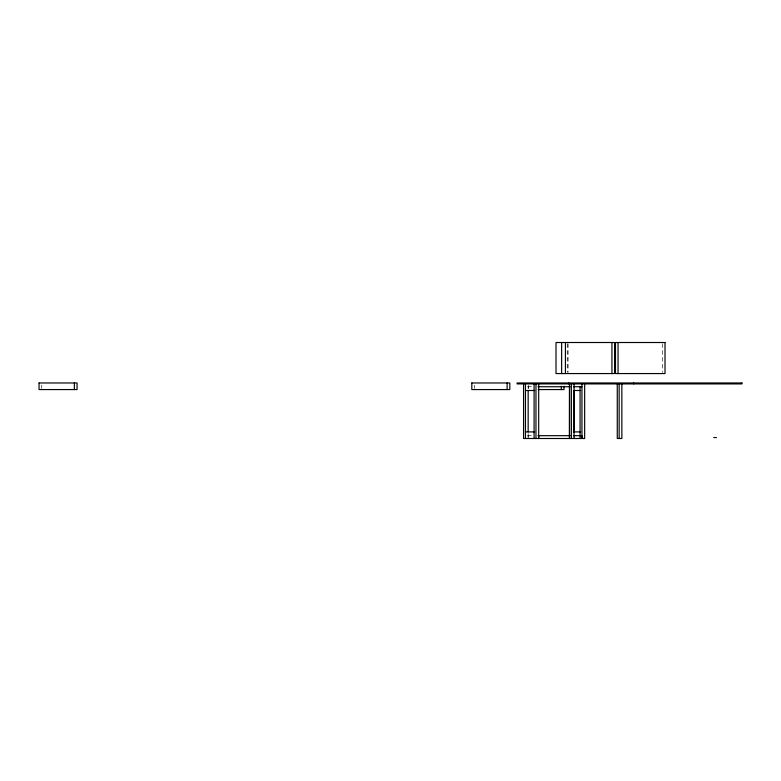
<?xml version="1.0" encoding="UTF-8"?>
<svg xmlns="http://www.w3.org/2000/svg" width="781" height="781" viewBox="0 0 781 781"><rect width="100%" height="100%" fill="white"/><g stroke="black" fill="none" stroke-linecap="round" stroke-linejoin="round"><path stroke-width="0.59" stroke-dasharray="3.9 2.93" d="M41.754 388.46L41.754 385.17M474.526 388.46L474.526 385.17M528.161 437.399L528.161 433.006M528.727 388.46L528.727 385.17M527.478 386.732L533.491 386.732M527.478 435.671L533.491 435.671M662.454 343.699L662.454 372.371M568.07 343.699L568.07 372.371M567.24 343.699L567.24 372.371M528.161 386.732L528.161 388.616M528.112 435.671L528.112 437.555"/><path stroke-width="1.17" d="M74.361 389.563L74.361 382.973M507.123 389.563L507.123 382.973M523.573 383.91L523.573 438.492L584.657 438.492L584.657 383.91M525.457 438.492L525.457 383.91M528.161 431.903L528.161 390.5M534.087 438.492L534.087 383.91M535.971 438.492L535.971 383.91M561.324 389.563L561.324 386.263M564.028 386.263L564.028 389.563L538.197 389.563M569.476 383.91L569.476 438.492L569.554 386.732M571.36 438.492L571.36 383.91M574.064 438.492L574.064 383.91M574.152 431.903L574.152 390.5M580.068 386.732L580.068 438.492M581.952 438.492L581.952 383.91M617.263 383.91L617.263 438.492L621.852 438.492L621.852 383.91M619.148 438.492L619.148 383.91M537.992 386.732L570.237 386.732M573.537 386.732L581.952 386.732M525.457 390.5L534.634 390.5M573.596 390.5L580.615 390.5M525.457 431.903L534.634 431.903M573.596 431.903L580.615 431.903M537.992 435.671L570.189 435.671M573.488 435.671L581.904 435.671L581.904 438.492M713.736 437.555L716.441 437.555M633.752 382.973L633.752 383.91M618.054 342.508L618.054 373.562M611.943 342.508L611.943 373.562M568.832 382.973L568.832 383.91M565.424 342.508L565.424 373.562M561.627 342.508L561.627 373.562M538.675 383.91L538.675 438.492L538.626 435.671M39.05 382.973L39.05 389.563L77.065 389.563L77.065 382.973L39.05 382.973M471.812 382.973L471.812 389.563L509.827 389.563L509.827 382.973L471.812 382.973M614.598 342.508L556.013 342.508L556.013 373.562L614.598 373.562L614.598 342.508M665.012 342.508L615.487 342.508L615.487 373.562L665.012 373.562L665.012 342.508M741.95 382.973L517.09 382.973L517.09 383.91L741.95 383.91L741.95 382.973"/></g></svg>
